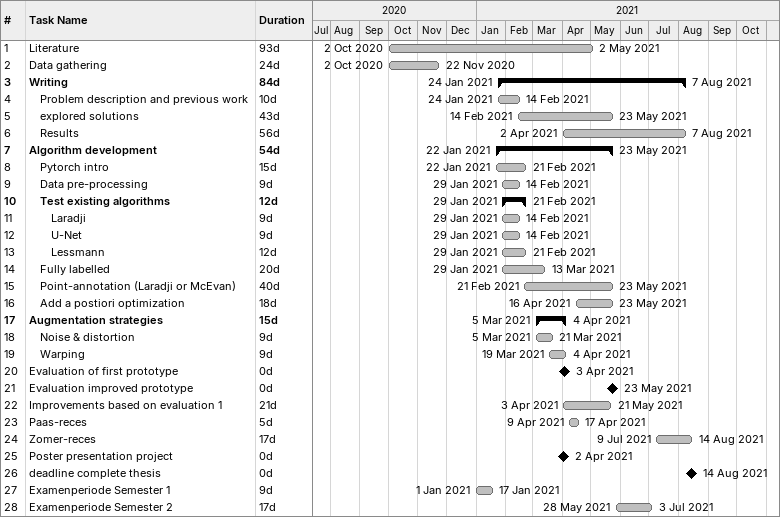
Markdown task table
| ID | Level | Task | Duration | Start | Finish |
|---|---|---|---|---|---|
| 1 | 1 | Literature | 93d | 2020-10-02 | 2021-05-02 |
| 2 | 1 | Data gathering | 24d | 2020-10-02 | 2020-11-22 |
| 3 | 1 | **Writing** | 84d | 2021-01-24 | 2021-08-07 |
| 4 | 2 | Problem description and previous work | 10d | 2021-01-24 | 2021-02-14 |
| 5 | 2 | explored solutions | 43d | 2021-02-14 | 2021-05-23 |
| 6 | 2 | Results | 56d | 2021-04-02 | 2021-08-07 |
| 7 | 1 | **Algorithm development** | 54d | 2021-01-22 | 2021-05-23 |
| 8 | 2 | Pytorch intro | 15d | 2021-01-22 | 2021-02-21 |
| 9 | 2 | Data pre-processing | 9d | 2021-01-29 | 2021-02-14 |
| 10 | 2 | **Test existing algorithms** | 12d | 2021-01-29 | 2021-02-21 |
| 11 | 3 | Laradji | 9d | 2021-01-29 | 2021-02-14 |
| 12 | 3 | U-Net | 9d | 2021-01-29 | 2021-02-14 |
| 13 | 3 | Lessmann | 12d | 2021-01-29 | 2021-02-21 |
| 14 | 2 | Fully labelled | 20d | 2021-01-29 | 2021-03-13 |
| 15 | 2 | Point-annotation (Laradji or McEvan) | 40d | 2021-02-21 | 2021-05-23 |
| 16 | 2 | Add a postiori optimization | 18d | 2021-04-16 | 2021-05-23 |
| 17 | 1 | **Augmentation strategies** | 15d | 2021-03-05 | 2021-04-04 |
| 18 | 2 | Noise & distortion | 9d | 2021-03-05 | 2021-03-21 |
| 19 | 2 | Warping | 9d | 2021-03-19 | 2021-04-04 |
| 20 | 1 | Evaluation of first prototype | 0d | 2021-04-03 | 2021-04-03 |
| 21 | 1 | Evaluation improved prototype | 0d | 2021-05-23 | 2021-05-23 |
| 22 | 1 | Improvements based on evaluation 1 | 21d | 2021-04-03 | 2021-05-21 |
| 23 | 1 | Paas-reces | 5d | 2021-04-09 | 2021-04-17 |
| 24 | 1 | Zomer-reces | 17d | 2021-07-09 | 2021-08-14 |
| 25 | 1 | Poster presentation project | 0d | 2021-04-02 | 2021-04-02 |
| 26 | 1 | deadline complete thesis | 0d | 2021-08-14 | 2021-08-14 |
| 27 | 1 | Examenperiode Semester 1 | 9d | 2021-01-01 | 2021-01-17 |
| 28 | 1 | Examenperiode Semester 2 | 17d | 2021-05-28 | 2021-07-03 |
